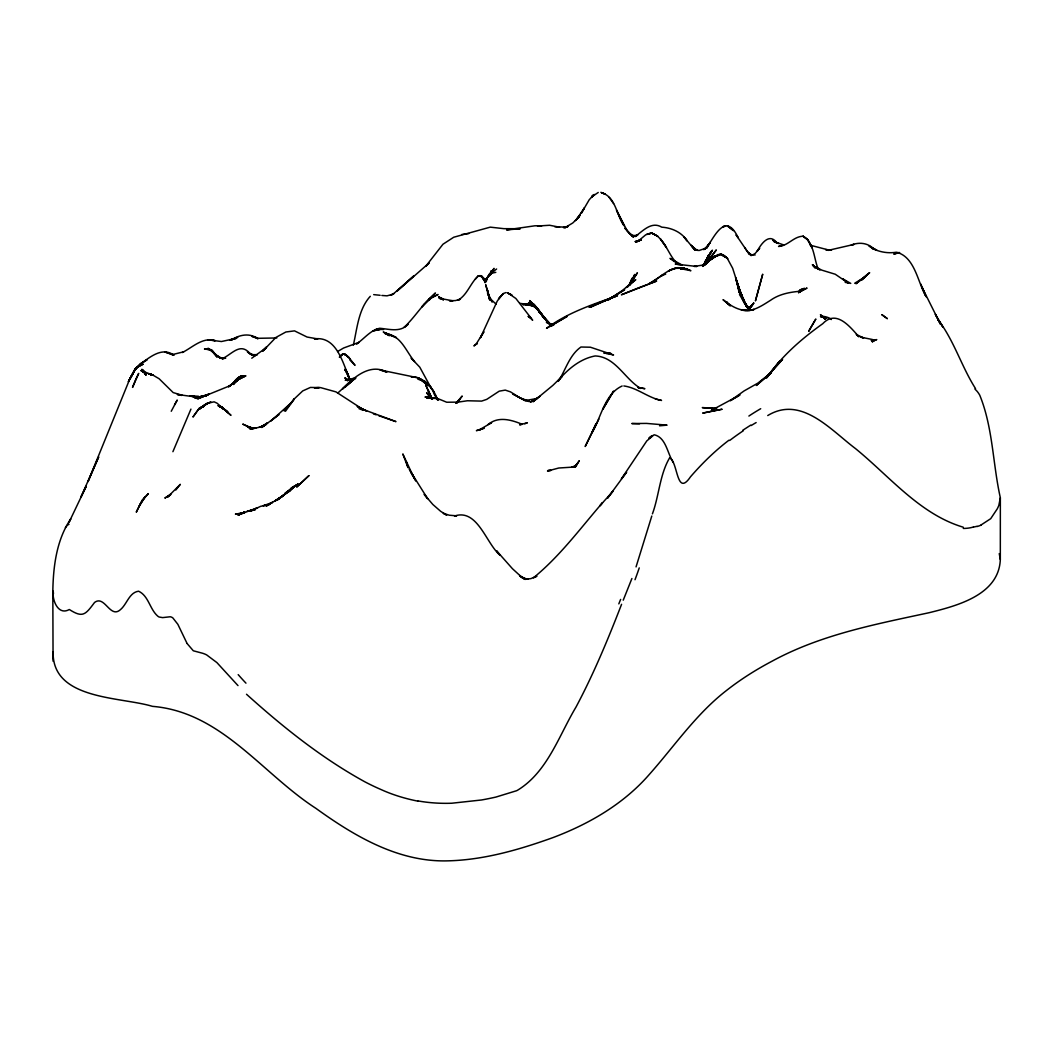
<?xml version="1.0" encoding="UTF-8"?>
<svg xmlns="http://www.w3.org/2000/svg" width="1053" height="1053" viewBox="0 0 1053 1053"><rect width="100%" height="100%" fill="white"/><g stroke="black" fill="none" stroke-linecap="round" stroke-linejoin="round"><path stroke-width="1.5" d="M53.137 651.61C51.768 700.074 120.174 696.573 152.474 706.352C221.459 712.039 261.973 773.547 315.939 808.375C353.676 835.582 396.547 861.117 444.563 860.906C481.879 860.577 518.234 850.074 553.088 837.556C589.061 823.972 623.389 804.097 648.924 774.89C674.302 746.353 695.98 714.066 726.478 690.492A345.95 199.728 0 0 1 771.994 661.231C820.682 634.643 875.543 624.258 929.167 612.701C957.361 605.699 998.889 594.919 1000.324 559.485L1000.35 497.793C992.716 463.82 993.005 427.636 979.738 395.165A19.665 8.977 74.5 0 0 976.908 391.097L974.96 389.057M353.347 345.16C357.164 328.575 358.428 309.266 370.287 296.301M652.426 513.864C659.125 495.647 659.757 474.442 669.655 457.792C678.211 462.201 676.355 497.621 690.492 476.812C702.114 463.438 714.816 450.934 728.952 440.207M651.794 516.023L636.051 566.896M489.895 275.175L491.396 270.621L490.422 273.477M484.893 282.612L488.092 275.886L492.383 272.622L490.369 274.807M488.671 276.478L489.763 273.583L492.383 272.622M631.905 578.505L623.244 600.171M488.724 276.307L489.763 273.583L495.805 272.345M629.128 285.284L632.169 278.15L629.668 284.113M621.573 604.304C608.042 639.25 593.668 673.92 576.03 707.024C558.774 735.863 547.428 772.033 517.563 790.224A49.333 40.606 -44.8 0 1 516.628 790.711L495.924 797.068A202.11 116.686 0 0 1 481.563 799.977L451.79 803.228A94.888 54.782 0 0 1 421.305 801.478L417.936 800.899M233.687 384.516L235.464 380.133L234.2 383.147M172.903 451.698L190.935 409.117M703.404 265.961L705.905 260.012L703.43 265.843M234.845 382.318L236.122 379.422L234.845 382.2M704.431 264.145L708.511 255.168L703.707 265.409M486.368 279.624L489.763 273.583M138.904 506.625L136.285 512.179L142.326 500.175L148.355 493.66L142.326 500.175L138.904 506.625L144.932 497.161L140.207 504.163M234.714 383.108L236.767 378.79L234.714 382.937M630.049 284.336L634.775 274.425L629.299 285.376M491.33 273.806L494.002 268.357L490.58 273.596L496.621 269.002M703.838 265.54L711.117 251.312L702.851 266.251M235.938 381.081L237.425 378.211L235.28 382.252M598.894 419.055L585.192 446.511L595.959 423.938L592.036 432.572C601.197 417.396 604.646 393.822 622.139 386.003M558.551 381.041C565.737 369.669 569.489 355.019 580.953 347.016L590.417 347.214L613.57 354.966L604.106 352.9L610.964 353.466L606.067 353.413M171.244 411.262L177.233 400.061L174.561 404.786M129.73 379.119L88.004 481.642L98.692 456.923L81.068 496.779L86.293 486.144L69.09 522.183L70.722 518.945C56.441 540.031 53.216 566.725 52.821 591.589L53.071 661.205M235.767 381.87L238.07 377.698L235.74 381.726M135.719 368.339L129.071 380.304L135.719 368.339L141.707 363.364L135.06 369.221L128.413 381.66L135.06 369.221L141.063 363.469L147.051 359.797L140.404 363.956L134.415 370.353L141.063 363.469L140.404 363.956C150.092 357.151 162.096 346.463 174.048 355.269L164.834 351.952L173.403 354.743L172.1 354.677L183.67 351.807L182.366 352.505C192.607 347.372 202.755 336.723 215.233 340.672L207.731 339.79L221.433 341.527L236.438 338.289L229.593 340.172L237.754 337.236L230.897 340.224C239.228 334.801 249.495 332.472 257.972 338.79L251.943 336.355L258.788 338.289L276.821 337.96M487.684 277.321L485.525 279.914L486.381 278.426M703.338 265.409L712.42 250.18L702.746 266.396M237.057 380.015L238.728 377.25L236.162 381.278M491.461 273.411L493.186 270.621L490.58 273.596M629.655 285.324L637.394 272.819L627.601 286.916M236.872 380.633L239.386 376.869L235.951 381.726M65.431 527.606L65.865 526.974A13.952 5.752 -77.3 0 1 67.655 525.052L69.037 524.197M574.977 466.834L579.321 460.74L574.964 466.966L577.61 463.32L574.175 467.177L576.794 464.978L571.647 467.321L575.57 466.927L558.761 468.019L547.507 471.02L550.93 470.415L548.323 470.204M285.455 411.289L294.353 398.824L302.711 390.926L310.424 387.438L320.573 387.609L335.946 391.874L364.009 410.104L357.151 406.405L366.615 410.999L359.757 408.169L395.967 421.621L378.685 415.672M288.93 491.422L291.786 487.592L289.206 491.027M798.7 291.931L800.504 289.522L798.556 292.063M290.391 404.049L294.353 398.824L284.152 410.867L292.063 402.009L271.029 420.871L278.94 414.54L261.763 427.505L267.765 422.648L260.46 427.189L266.462 424.28L259.815 427.176L264.303 425.688M485.525 279.914L486.828 278.216M704.826 264.777L716.343 249.93L704.589 264.843L712.091 256.906L705.247 264.211L712.42 256.827L705.576 263.855L712.749 256.748L705.905 263.513L713.078 256.669L706.221 263.171L713.407 256.603L706.55 262.829L713.723 256.524L706.879 262.5L714.052 256.458L707.208 262.184L714.382 256.392L717.317 255.642M766.584 378.08C781.431 356.269 801.451 338.908 822.775 323.679C836.161 309.424 849.574 326.18 858.906 336.789L856.3 334.459L863.578 337.934L860.538 337.078M767.479 376.908L779.957 360.863L766.255 377.579L782.563 359.31L768.861 374.381L756.304 385.477L771.467 372.525L757.765 383.187L744.063 390.939L730.361 400.706L738.679 395.823M456.976 403.141L462.201 396.046L455.896 403.312M872.41 342.014L874.161 339.816L872.437 341.317L876.767 339.606L871.2 340.527L875.096 340.343M289.588 490.843L292.431 487.289L289.443 490.961M484.683 282.059L487.276 278.821M704.918 264.514L710.788 257.314L704.681 264.829M236.583 381.239L240.689 376.25L236.398 381.16M482.182 277.321L484.788 280.624L481.774 276.215L485.644 282.52L481.366 276.07L478.352 275.873C470.362 283.033 467.532 294.524 458.121 300.21L460.411 299.197M705.01 264.474L711.446 257.09L704.589 264.948M798.753 292.576L801.807 289.062L798.872 292.26M428.992 300.395L435.455 292.997C423.319 302.909 415.435 316.677 404.128 327.338L408.051 324.285C400.324 332.735 389.452 329.076 379.659 328.273C370.235 330.287 364.193 338.869 356.493 343.989L359.112 342.304L343.607 348.003L337.579 351.531M175.825 490.014L180.326 484.327L167.44 497.24L170.876 494.041L164.834 498.082L170.547 494.884M339.382 357.388L342.107 354.308L344.713 354.098L348.582 357.059L355.032 365.352L349.807 359.889M289.088 491.435L293.734 486.591M502.005 294.985L497.266 301.026L480.471 337.684L483.893 331.708L476.548 343.436L473.942 345.95L477.364 343.489L476.719 343.712M503.308 293.576L498.569 298.802L503.308 293.576L505.914 292.576M627.891 286.627L633.143 280.822L626.298 287.495L635.762 279.65L622.06 290.694L608.358 299.894L624.666 289.72L610.964 297.894L613.57 296.696L590.496 307.107M346.819 385.411L355.519 378.08L349.32 382.423L337.671 393.177M237.241 380.502L241.334 376.039L237.057 380.423M747.498 306.857L745.05 303.738L738.192 288.43L745.379 304.304L748.959 307.937L750.842 307.279L748.801 307.937L750.671 307.384L748.959 307.937L745.695 304.87L738.522 289.904L746.024 305.436L749.446 307.924L753.856 302.948L750.105 307.845L747.814 307.818L750.842 307.279L753.198 303.83L749.775 307.884L746.682 306.541L739.496 294.445M478.352 275.873L481.366 276.07L478.352 275.873L475.337 279.137M348.833 383.2L345.41 386.806L354.874 378.475L342.475 389.018C353.4 377.553 370.103 362.732 386.833 372.196L379.988 369.945L416.198 377.435L410.986 376.711C424.254 376.869 433.797 388.202 437.574 400.061M456.66 402.865L459.595 399.798L456.041 402.865M862.328 279.795L868.37 273.53L861.512 279.703L869.673 272.661L855.971 283.744L864.118 277.439L854.667 283.27M288.746 491.698L290.746 489.658M340.145 356.269L343.41 353.847L347.279 355.835L343.41 353.847L339.54 356.467M288.851 491.633L294.392 486.196L289.601 490.672M237.386 380.33L241.993 375.868L233.424 383.674L242.638 375.75L234.082 382.687M799.622 292.01L803.123 288.614L798.556 292.708M350.136 382.042L346.713 385.293L351.439 380.883M292.826 487.802L295.051 485.802L289.048 490.909L296.999 484.591L277.057 500.228L286.653 492.778M594.247 194.436L589.272 199.675L581.282 213.338L584.376 207.915L576.715 219.208L580.137 215.075L576.057 219.906L579.479 216.089L575.399 220.577L578.834 217.089L572.793 222.96L564.803 227.777L568.225 226.316L563.5 227.619L566.922 227.119L554.852 226.803M702.193 265.672L717.804 254.589L722.042 254.405L727.11 257.998L732.651 268.252L742.431 298.776L735.586 277.623L742.76 299.447L735.915 278.848L743.089 300.092L736.244 280.124L743.418 300.724L748.63 307.937L750.513 307.502L748.63 307.937M707.445 261.894L716.014 255.984L707.524 261.868L714.382 256.392M203.268 406.563L199.096 408.446L193.094 416.83L199.096 408.446L203.005 406.116L199.517 409.038L207.573 403.273L200.991 407.801M228.698 386.701L236.03 380.62L244.599 375.684L234.727 381.857L243.296 375.684L228.777 386.412L230.081 385.688L197.701 398.863L209.047 394.085L196.727 398.508L208.389 394.48L195.424 397.995L205.625 395.691M200.004 408.63L207.191 403.404L214.101 401.825L217.036 403.181L230.976 415.343L222.38 407.55L228.369 412.789L221.722 407.116L227.711 412.171L221.064 406.721L227.066 411.565L220.419 406.366L217.879 405.708M799.767 291.971L804.426 288.246L798.714 292.418M228.712 386.741L237.346 379.909L245.902 375.842L236.03 380.62L237.346 379.909M286.521 492.804L276.412 500.359L288.404 491.79L275.754 500.557L281.085 497.069M527.013 305.146C535.464 299.5 541.018 315.466 546.046 319.822L535.279 306.884L530.712 303.725M204.966 404.826L201.965 406.984L205.453 404.523M532.989 303.751L529.238 302.369L533.647 304.409L530.225 302.737L526.79 304.659L530.383 302.816L533.805 304.58L540.821 313.452L534.134 304.909L530.541 302.882L526.961 304.554L530.383 302.816L533.976 304.738L530.541 302.882L527.119 304.449L530.712 302.961L534.134 304.909L540.15 312.636L534.463 305.252L530.87 303.027L527.29 304.343L530.712 302.961L534.292 305.08L530.054 302.672L526.474 304.883L531.528 303.369L533.16 304.435L537.556 308.766L533.805 304.949L530.054 303.606L533.476 304.686L536.912 307.976L544.414 318.651L535.437 306.305L532.015 303.646L528.264 303.856L531.857 303.554C541.966 311.872 523.459 293.958 539.847 311.991M742.681 430.335L750.736 425.122M526.474 304.883L529.896 302.606L533.318 304.08L529.725 302.553L526.303 305.015L529.896 302.606L533.476 304.238L540.176 312.478L533.16 303.909L529.725 302.553L526.145 305.133L529.567 302.487L533.16 303.909L536.977 308.529M202.939 406.195L206.27 404.023L203.268 405.945M872.463 341.58L875.056 339.895L872.437 341.317M282.691 495.95L275.109 500.807L283.099 496.055M798.924 292.379L807.032 288.061L800.175 291.339L801.491 291.128C790.619 292.01 779.628 293.8 770.572 300.276C762.017 305.581 751.803 313.004 741.299 309.885L749.947 310.424L754.053 309.569M251.772 358.204L265.975 347.819L262.539 351.097L266.62 346.885L263.197 350.688L275.912 337.434L285.863 331.998L294.511 330.866L307.068 337.039L317.835 338.934L314.413 338.895C336.355 335.815 342.594 362.271 349.28 377.974L345.818 369.735L350.136 380.199L346.674 371.709L349.28 377.974M527.224 305.133L529.725 303.593L533.16 304.435L536.912 307.976L533.16 304.435L529.409 303.593L532.831 304.185L536.253 307.226L532.502 303.962L528.593 303.751L532.173 303.751L535.608 306.489L532.015 303.646L528.422 303.804L531.857 303.554L535.437 306.305L542.124 315.36L535.108 305.949L531.686 303.448L528.264 303.856M709.156 260.381L716.659 255.813L713.895 256.721L719.278 255.221M592.694 196.24L598.236 192.462M281.48 496.977L266.501 505.94L272.49 502.242L265.843 505.809L271.845 502.689L263.237 505.73L269.226 504.545L260.631 506.335L251.693 510.521L257.695 507.678L239.097 514.706M207.573 403.273L204.572 404.971L210.837 401.956L204.901 404.734L207.902 403.102M527.29 304.646L531.357 303.948L534.134 305.238L530.383 303.659L527.29 304.646L531.357 303.948L540.176 312.043L533.318 305.12L542.124 314.623L535.279 306.884L528.422 304.449L523.038 304.62L528.422 304.449L519.866 303.369M740.035 394.967L711.446 410.315L714.276 409.656M486.868 280.072L484.709 280.045L485.565 279.598M352.913 379.58L355.624 378.185M527.658 304.646L529.725 303.593L533.476 304.686L537.241 308.371M767.742 415.553C801.162 395.138 830.712 429.953 855.378 448.499C889.64 476.351 919.769 514.233 963.232 527.198M483.853 280.519L486.012 279.808L484.709 280.045M641.303 239.821L635.262 241.558L641.303 239.821L635.762 242.322L640.487 239.584L638.368 240.979L645.713 234.806L651.741 233.108C664.496 237.715 667.523 253.115 676 262.302M590.667 307.094L616.189 295.972L588.785 307.015L617.492 295.696C592.563 304.501 567.949 312.478 546.533 328.312L567.251 316.308L549.956 326.43L552.693 325.548M981.093 524.947L990.702 518.681L997.349 508.717A46.832 5.357 -55.1 0 0 998.823 505.44L1000.35 497.793M203.308 406.471L200.557 407.656L203.15 406.682M238.926 514.68L244.849 512.179L238.768 514.654L244.678 512.258L238.61 514.627L244.52 512.324L238.439 514.601L244.362 512.403L238.281 514.575L244.191 512.469L238.11 514.548L244.033 512.548L237.952 514.522L243.862 512.614L237.794 514.496L243.704 512.679L237.623 514.483L243.546 512.745L237.386 514.443L243.217 512.877L235.424 514.101L241.255 513.403L240.281 513.43M527.882 304.672L530.383 303.659M524.749 423.819L527.369 422.753L519.616 424.807L522.222 424.32C511.363 419.778 498.214 416.001 488.131 424.517L491.567 422.701L478.997 430.032L482.432 428.847L476.39 430.664L484.341 428.295M665.707 274.109L661.205 275.86L662.508 275.228L648.806 283.876C659.981 278.532 670.656 264.461 684.687 268.489L677.184 267.686L668.379 271.029C675.381 266.751 683.752 267.093 690.886 270.713L680.936 268.712M530.87 303.027L527.448 304.251L531.041 303.106L534.95 305.778L531.357 303.277L527.935 304.001L531.528 303.369L535.108 305.949L541.808 314.886L534.792 305.594L531.357 303.277L527.777 304.08L531.199 303.198L534.621 305.423L531.041 303.106L527.606 304.159L531.199 303.198L534.792 305.594L541.479 314.399L534.463 305.252L531.041 303.106M204.295 406.142L201.531 407.05L204.124 406.287M381.87 295.459L387.004 295.84L393.032 294.208L393.848 293.55L390.426 295.274L393.032 294.208L413.592 276.097L397.284 290.891L429.084 262.987L425.662 266.409L442.958 244.243L453.711 237.241L490.25 227.145L503.953 228.672L520.274 228.725L506.572 229.896L534.95 225.79L541.255 225.868M460.043 299.17L455.515 300.566L449.473 300.75L452.908 300.816L439.035 298.249L443.563 299.486M264.474 425.596L259.156 427.228L262.158 426.689M752.553 255.01L755.159 253.483L759.687 248.192L757.12 251.338C760.964 244.125 769.414 231.844 777.18 243.282L772.691 240.189L778.483 243.546L773.994 241.585L783.708 244.928L778.562 246.455C787.973 245.981 793.778 236.267 803.123 236.254C814.403 242.874 813.732 258.841 818.365 269.423M977 526.316L973.406 527.092M355.677 377.816L345.239 380.291L348.398 379.949M717.159 255.642L714.869 256.09L717.804 255.51M680.62 269.16L686.977 268.699L681.107 268.765M205.546 395.652L194.766 397.718L206.427 395.862L194.121 397.442L201.399 396.797M254.615 509.863L247.126 511.258L254.826 509.849M262.5 426.623L250.232 429.163L255.892 428.044L249.574 428.479L255.247 428.189L248.6 427.571L253.944 428.334L247.297 426.557L251.298 427.86M254.944 509.81L247.455 511.153L252.075 510.336M253.773 510.007L247.784 511.047L253.944 509.994M248.113 510.968L254.26 509.928M605.251 353.308L608.358 352.808M753.777 309.45C742.497 313.123 731.48 306.66 723.029 299.644L730.361 305.883L725.635 301.737L729.058 304.58L726.452 301.632L728.031 304.317M703.615 264.987L694.151 266.396L696.77 266.448L675.236 264.066L682.081 265.04L670.011 258.354L674.578 261.763M253.891 355.151L257.327 354.69L251.943 354.637L255.366 355.519L251.285 354.387L253.576 355.23M528.106 303.922L531.686 303.448L535.279 306.12M461.872 234.45L468.73 233.621M606.66 353.321L609.661 353.018L604.172 353.295M201.162 396.691L193.462 397.165L202.215 397.047M198.477 396.257L190.198 395.941L196.2 396.863L189.869 395.849L195.871 397.007L177.352 394.493L181.853 395.441M748.143 307.884L750.355 307.608L748.314 307.897L750.026 307.792L753.527 303.396L749.775 307.884L746.024 305.436L738.851 291.405L745.695 304.87L749.446 307.924M319.599 387.583L314.334 387.807L318.611 387.622M373.71 294.629L380.146 295.288M659.573 425.807L667.075 425.149L646.529 423.411L631.839 423.543L639.513 423.846M541.676 225.961L537.556 226.026L549.627 225.263L559.577 227.211M527.935 304.291L526.474 304.304L535.279 306.884L551.377 325.14M716.724 408.222L702.312 407.616L716.014 408.722M376.237 329.207L383.582 329.563M750.592 254.602L755.119 254.997M623.85 385.951C637.355 387.754 648.121 397.889 661.534 400.443L655.269 398.942M551.588 324.416L554.194 324.679M529.08 303.633L532.831 304.185L536.582 307.594L543.111 316.782L535.924 306.844L532.502 303.962L528.751 303.698L532.173 303.751L535.924 306.844L542.453 315.834L535.437 306.305M638.092 387.465L644.897 388.702L638.039 387.451L640.645 388.425C624.705 379.08 615.518 356.651 595.142 355.953C580.058 358.797 567.738 369.261 558.116 380.725L562.355 376.171L552.891 385.359L532.989 401.772L539.847 396.349L530.383 402.141L537.241 398.429L525.157 400.601L513.087 394.138L525.157 400.601L529.277 401.575M845.204 282.362L850.745 283.375L842.597 278.782L848.297 283.125L835.253 274.241L821.88 270.16L813.232 265.843L820.169 269.884L815.799 267.817L812.337 264.645L814.048 266.659M484.301 279.374L483.445 279.229L486.46 281.098L483.88 279.295L484.749 279.295M348.675 379.791L344.752 377.816L347.595 380.87M151.803 374.618L148.315 373.789L153.027 375.158L159.148 378.764L173.179 392.585L182.13 395.244M149.131 373.986L152.29 374.829L141.036 370.551L144.195 371.893L145.182 372.959L141.523 370.748L144.524 372.249L145.893 374.855L142.734 370.235L145.367 373.828M385.043 333.643C400.864 334.696 405.826 351.228 414.566 361.534L411.144 358.086L419.792 367.194L431.783 389.241M148.815 373.907L151.974 374.697M810.336 245.231L829.053 250.114L825.631 249.64L830.356 249.995L826.934 250.009L831.659 249.824L828.237 250.351L854.009 244.414L851.232 245.086C859.09 241.887 868.067 242.782 874.161 249.311L869.015 245.994L876.767 250.14L871.621 248.1C879.268 252.009 887.89 253.628 896.34 252.233C914.557 256.537 917.65 281.493 925.534 295.696M872.529 339.527L860.959 337.197M148.973 373.947L152.132 374.763M152.422 374.881L149.302 374.026L153.106 375.197M420.397 379.883L425.583 381.739L417.83 379.133M150.197 374.289L153.027 375.158M553.036 324.837L548.982 323.574L551.719 324.785M150.118 374.263L153.146 375.223M432.27 398.482L426.715 396.652L431.941 398.073L425.004 397.02L438.706 398.942L446.709 402.233L457.963 402.141L467.414 400.759L481.616 401.101L486.749 399.363L499.227 391.163L505.269 390.11L510.481 391.861L519.945 397.863L529.001 401.127M373.46 413.895L376.079 414.803M219.182 406.3L221.841 407.248L218.853 406.103M254.708 355.651L250.64 354.084L252.917 355.151M358.968 408.669L363.022 410.222M252.628 428.308L242.73 424.096L250.706 428.189M391.084 335.13L383.253 331.998L386.793 334.472M600.855 192.317L605.251 194.121L601.829 192.883C615.794 196.687 616.663 216.01 624.008 225.737L616.505 210.152L627.443 231.291L633.472 237.201L624.824 228.132L630.865 234.714M432.349 398.376L428.439 396.691L431.204 398.231M551.772 324.758L546.375 322.297L551.851 325.206M481.326 276.939L483.485 277.939L485.196 280.506L483.037 277.86L484.327 278.9M254.063 355.69L247.376 351.886L250.798 354.519C240.611 341.343 232.371 354.111 222.249 358.691L225.684 358.204L219.643 357.704L223.065 358.862L217.036 355.717L220.459 358.27L209.205 349.03L207.902 348.28L212.627 351.202L216.22 355.19L210.508 349.899L204.479 349.004L209.205 349.03L212.627 351.202L215.562 354.914M219.156 406.326L223.802 408.748L219.011 406.037M508.52 293.418L515.865 298.486L532.673 320.204L528.316 316.229M629.457 233.621L634.288 235.99L631.682 235.872L637.71 235.109L635.104 236.57C642.909 231.041 651.438 220.933 661.771 227.172C671.722 227.83 681.739 232.213 687.135 240.9L683.713 236.675L694.48 249.469L691.058 245.178L695.138 249.693L691.703 246.073L697.086 250.259L693.664 248.798L697.744 250.39L694.322 249.693L699.047 250.509L707.037 247.797L703.615 249.614L707.695 246.678L704.273 249.298L709.656 243.322L706.221 248.06L710.301 242.216L706.879 247.547C715.171 234.964 725.912 211.692 738.192 237.767L736.073 234.885L746.682 250.535L751.21 255.655L748.63 252.996L752.026 255.208M144.524 372.249L141.365 370.682L144.366 372.064L145.867 374.815M442.457 298.881L438.548 296.828L443.274 299.75L441.97 298.315M219.142 406.142L224.46 409.288L218.458 405.55M528.264 316.519L530.87 318.098L528.593 316.374M432.757 398.929L430.15 397.31L431.862 398.718L426.636 392.756L430.48 397.995M422.964 380.633L430.716 386.754L426.294 383.253M219.787 406.405L225.105 409.828L219.116 405.787L226.408 410.973L220.419 406.366M145.182 372.959L142.181 371.011L145.709 373.552M443.274 299.75L439.851 297.512L442.221 299.328M480.063 275.544L483.077 277.689L481.774 276.215M348.582 357.059L344.713 354.098L349.899 358.731M145.827 373.631L141.839 369.287L146.051 373.881M550.614 324.469L547.994 322.376L550.285 324.442M389.281 335.802L385.859 333.011L388.228 335.117M723.674 255.247L727.755 258.762L724.332 255.761M146.156 373.947L143.155 371.393L145.38 373.302M212.798 351.755L215.891 354.861L211.811 350.912L216.957 356.875M824.815 318.546L820.405 314.663L824.696 318.506L821.709 315.689L823.854 318.006M213.114 352.044L214.417 353.281M496.134 304.212L490.093 298.526L492.146 302.185M831.33 319.559C828.421 315.663 811.573 315.018 826.934 318.177L820.577 316.519C826.302 317.94 820.853 314.821 824.736 318.783M246.507 694.256C282.981 727.123 321.718 758.134 364.864 781.813A230.489 132.744 0.1 0 0 377.579 788.026L384.279 790.974A125.017 72.262 0 0 0 417.791 801.136M483.037 277.86L484.341 279.124M532.344 303.106L529.725 300.579L539.189 311.017L532.673 303.422M237.991 685.595L216.879 662.574L206.638 654.9A37.118 28.234 81.3 0 0 202.492 653.229L193.304 650.78L187.131 643.567M142.576 370.064L145.919 374.289M745.379 304.304L747.551 306.726M429.821 385.885L428.11 383.924L434.139 392.335L431.533 388.439M344.897 370.011L347.49 373.328L344.923 369.261L349.425 379.001M437.811 399.587L434.468 394.612L438.588 400.14M825.21 319.033L823.341 316.69L825.144 319.006M216.326 355.914L211.324 349.622L214.509 353.861M142.734 370.235L145.696 374.46M546.046 319.822L541.808 314.426L546.573 321.073M747.406 306.713L744.721 303.146L737.863 286.982L745.05 303.738M609.174 197.372L613.57 203.558M747.169 306.673L744.721 303.146L737.548 285.547L746.84 306.462M747.09 306.528L744.392 302.553L737.218 284.152L744.063 301.961L747.327 307.66M435.771 396.665L437.548 399.271M145.88 374.671L143.379 370.972L145.143 373.723M744.721 247.547L749.249 254.457M215.233 354.19L216.997 356.967M145.261 373.854L143.55 371.156L145.696 374.552L144.195 371.893L141.207 370.617L144.366 372.064L145.906 374.934M431.809 399.008L430.072 396.231L431.454 398.863M746.946 306.607L744.063 301.961L736.889 282.77L743.747 301.342L746.616 306.397M813.153 265.066L814.864 267.975M145.248 373.907L143.708 371.34L145.367 374.039M411.802 473.679L415.869 480.971L410.486 471.428L427.623 498.661L424.188 494.37L432.836 504.479L440.667 511.324L446.709 515.114L443.274 513.298L449.315 515.22L456.66 515.825L454.527 516.009C477.614 508.323 486.065 543.466 500.043 555.207L496.621 550.851L512.442 568.699L523.038 578.4L519.616 575.543L524.341 578.781L520.919 576.61L526.961 579.176L523.538 578.505L528.264 579.137L524.842 579.334L530.87 578.624L536.912 576.175L533.476 577.781C560.025 556.116 580.242 528.474 602.487 502.768L599.868 505.809L612.846 491.356L607.62 498.056L626.627 472.165L621.402 478.839L646.792 440.917L654.11 434.771C666.207 437.258 667.431 454.093 673.38 462.491M409.183 469.177L414.566 478.641M145.538 374.302L144.037 371.709L145.577 374.42M975.539 388.61C961.415 366.444 954.071 340.474 937.933 319.533L943.067 327.299L935.327 314.294L940.461 324.179L922.033 287.337L926.192 296.814L920.73 283.968M433.415 392.44L434.981 395.257M186.986 643.291L177.865 624.324L172.81 617.874A5.252 4.041 35.9 0 0 170.244 616.768L162.623 617.611L159.148 617.019A5.792 4.423 31.3 0 1 157.66 616.058C149.723 609.121 148.578 595.774 138.575 591.207C129.216 592.457 126.992 604.198 120.45 609.634C110.078 619.098 104.734 594.655 94.546 602.474C85.293 614.886 82.792 618.045 69.327 609.516C59.205 615.268 53.334 602.948 53.071 594.168M746.998 307.515L743.418 300.724L736.56 281.427L743.747 301.342M413.263 476.232L402.825 453.948L407.906 467.4M811.271 246.455L807.848 239.742L803.123 236.254L807.848 239.742L811.929 247.771M491.501 300.684L487.486 292.813L490.343 300.039M430.888 396.981L425.662 384.871L432.112 398.811L428.268 390.479L431.032 398.152M490.382 299.96L485.683 284.679L489.737 299.908M408.209 467.519L406.247 461.662L408.051 467.598M489.645 299.46L487.407 290.036L489.395 299.105M999.244 553.588L1000.324 559.485M53.453 593.734A48.872 21.784 -73.4 0 1 53.229 591.181M245.954 683.16A185.249 67.208 62.8 0 1 238.189 674.631M618.822 603.869A200.965 38.29 -67.6 0 1 620.625 599.42M639.237 567.883A244.875 173.561 -70.1 0 1 635.012 579.729M729.637 440.509A346.2 199.873 0 0 1 743.392 430.69M751.158 425.544A322.494 236.359 23.3 0 1 756.146 422.569M748.88 416.053A330.879 239.952 21.6 0 1 760.7 408.709M973.393 527.04A68.406 48.859 83.9 0 1 963.284 528.422M981.185 525.078A74.947 48.477 48.3 0 1 977.118 526.513M762.662 274.385L755.488 300.671L762.662 274.385M234.819 380.91L233.7 383.845L234.819 380.91M135.863 379.146L132.533 387.399L138.693 373.381L135.863 379.146M134.021 371.209L130.375 378.08L136.377 367.708L143.024 364.22L136.377 367.708L134.021 371.209M812.745 324.153L808.665 331.353L815.838 319.046L812.745 324.153M606.725 402.588L602.803 409.275L613.57 391.124L606.725 402.588M240.031 376.526L237.267 380.278L240.031 376.526M424.359 304.133L421.753 306.936L431.204 297.578L438.061 294.485L428.597 299.526L431.204 297.578L424.359 304.133M593.589 195.068L591.878 196.779L593.589 195.068M308.871 475.68L296.88 486.894L308.871 475.68M593.431 195.239L591.72 196.898L593.431 195.239M593.26 195.424L591.549 197.043L593.26 195.424M651.544 436.179L648.924 438.417L652.399 435.534L649.359 438.009L651.544 436.179M291.655 488.118L285.008 493.344L298.302 483.84L291.655 488.118M530.054 302.672L526.632 304.778L530.225 302.737L533.805 304.58L540.492 312.965L533.476 304.238L530.054 302.672M639.026 287.68L621.402 294.787L656.638 281.072L639.026 287.68M897.682 252.641L893.813 254.181L899.604 252.588L897.682 252.641M648.319 233.819L647.016 234.135L651.741 233.108L657.783 236.267L651.741 233.108L648.319 233.819M721.884 409.275L702.956 413.039L721.884 409.275M376.724 330.037L372.815 330.945L380.146 329.405L376.724 330.037M723.516 226.553L722.634 226.75L725.254 226.224L723.516 226.553M429.413 398.034L426.807 398.271L435.442 398.284L429.413 398.034M682.081 268.146L675.236 268.318L684.042 268.252L682.081 268.146M209.205 349.03L205.783 348.977L210.508 349.899L213.93 352.742L209.205 349.03M678.501 267.765L677.842 267.673L685.345 268.818L678.501 267.765M392.874 336.025L387.649 334.275L396.297 337.605L392.874 336.025M723.187 255.366L719.765 254.142L727.11 257.998L720.739 254.142L724.161 255.734L723.187 255.366M419.62 378.738L417.014 377.5L423.056 380.857L428.189 385.674L418.725 378.211L421.345 379.699L419.62 378.738M510.652 294.445L507.217 292.813L511.955 295.09L510.652 294.445M729.137 227.145L727.386 225.921L733.467 230.607L729.137 227.145M887.284 318.598L881.901 314.715L887.284 318.598M663.811 243.73L660.389 238.913L666.417 247.468L663.811 243.73"/></g></svg>
